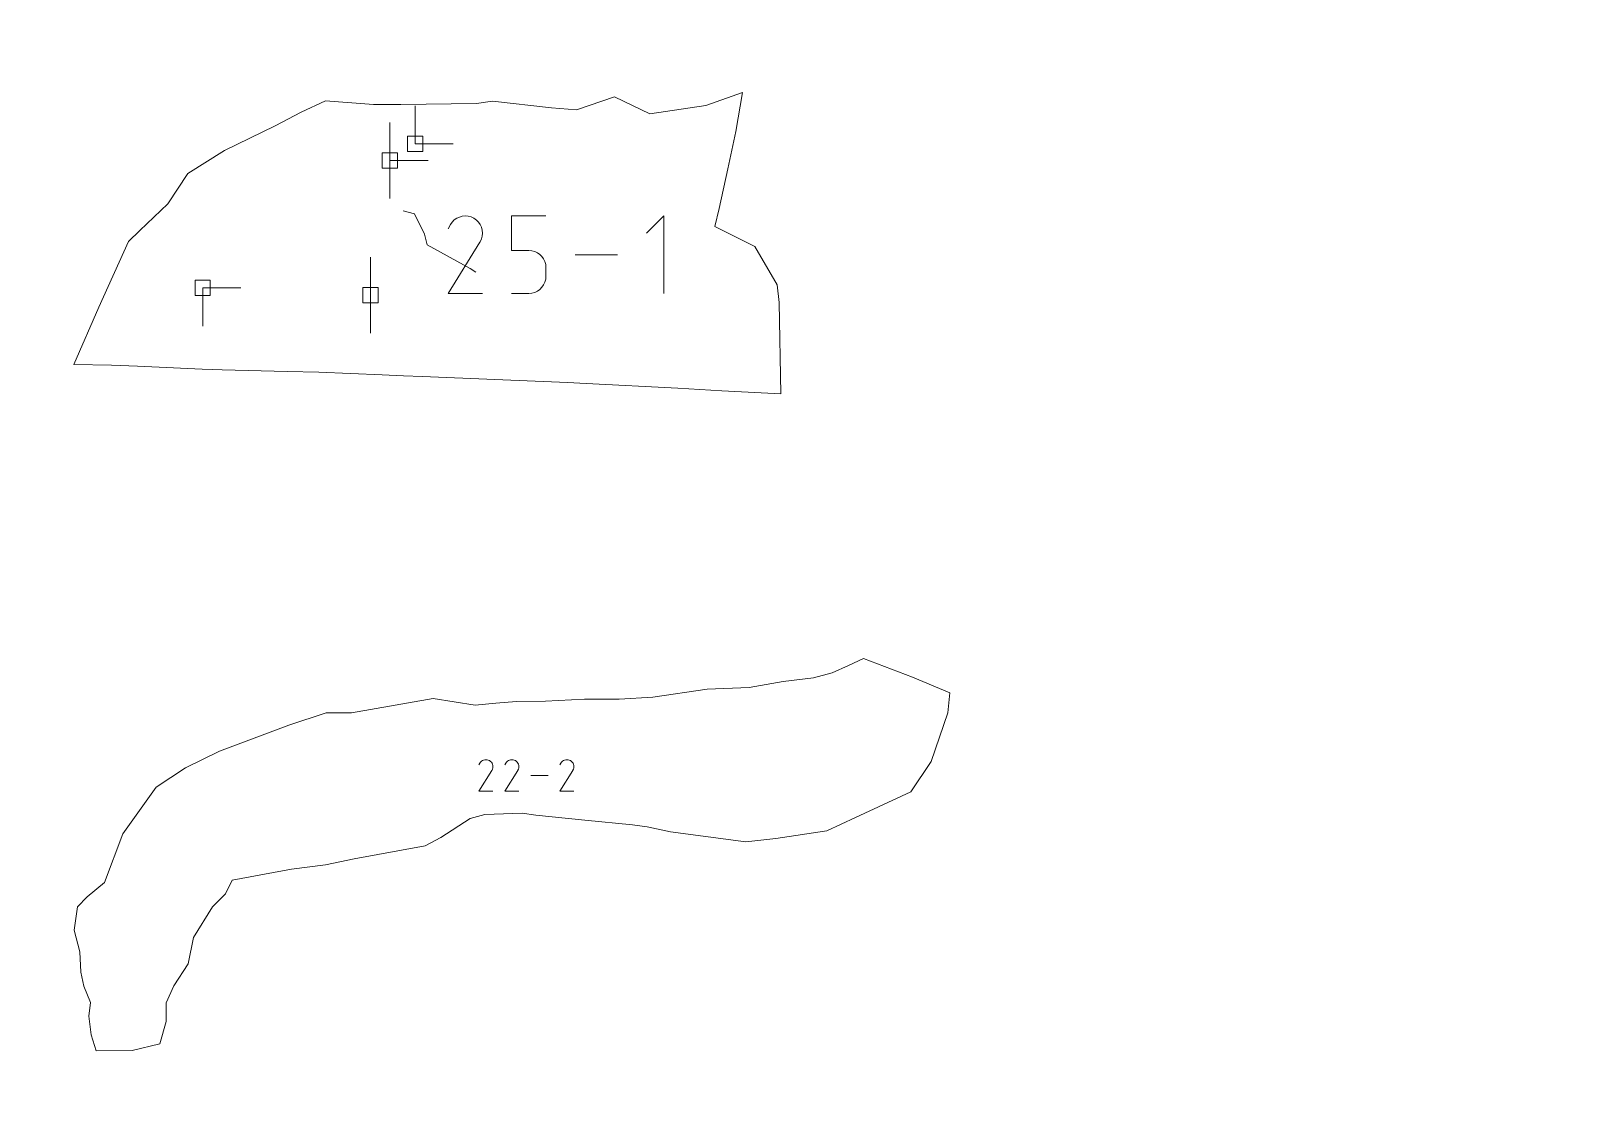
# Model space of a CAD drawing. Header units: millimetres. Extents: x -446 to 392, y -249 to 379.
# Drawn here: x -56.9 to 0.8, y 205.9 to 245.9 of the extents above; entities that cross this region are included whole.
import ezdxf

# ---------------------------------------------------------------- set-up
doc = ezdxf.new("R2010")
doc.units = ezdxf.units.MM
doc.header["$MEASUREMENT"] = 0
doc.layers.add('Layer 1', color=7, linetype='Continuous')

msp = doc.modelspace()

# ---------------------------------------------------------------- linework, layer by layer
at = {"layer": 'Layer 1', "color": 5, "lineweight": 0}
for points, knots in [([(-446.0374, -230.5655), (-446.0374, -230.5655), (392.1616, -230.5655), (392.1616, -230.5655), (392.1616, -230.5655), (392.1616, -230.5655), (392.1616, 379.0343), (392.1616, 379.0343), (392.1616, 379.0343), (392.1616, 379.0343), (-446.0374, 379.0343), (-446.0374, 379.0343), (-446.0374, 379.0343), (-446.0374, 379.0343), (-446.0374, -230.5655), (-446.0374, -230.5655)], [0, 0, 0, 0, 0.2, 0.2, 0.2, 0.2, 0.4, 0.4, 0.4, 0.4, 0.6, 0.6, 0.6, 0.6, 1, 1, 1, 1]), ([(-28.8394, 232.3118), (-28.8394, 232.3118), (-28.8937, 235.7411), (-28.8937, 235.7411), (-28.8937, 235.7411), (-28.8937, 235.7411), (-28.976, 236.4022), (-28.976, 236.4022), (-28.976, 236.4022), (-28.976, 236.4022), (-29.8159, 237.8386), (-29.8159, 237.8386), (-29.8159, 237.8386), (-29.8159, 237.8386), (-31.3094, 238.586), (-31.3094, 238.586), (-31.3094, 238.586), (-31.3094, 238.586), (-31.1426, 239.271), (-31.1426, 239.271), (-31.1426, 239.271), (-31.1426, 239.271), (-30.8221, 240.7492), (-30.8221, 240.7492), (-30.8221, 240.7492), (-30.8221, 240.7492), (-30.5164, 242.1485), (-30.5164, 242.1485), (-30.5164, 242.1485), (-30.5164, 242.1485), (-30.2741, 243.6197), (-30.2741, 243.6197), (-30.2741, 243.6197), (-30.2741, 243.6197), (-31.6414, 243.1318), (-31.6414, 243.1318), (-31.6414, 243.1318), (-31.6414, 243.1318), (-33.7475, 242.8141), (-33.7475, 242.8141), (-33.7475, 242.8141), (-33.7475, 242.8141), (-35.0708, 243.4575), (-35.0708, 243.4575), (-35.0708, 243.4575), (-35.0708, 243.4575), (-36.4878, 242.9667), (-36.4878, 242.9667), (-36.4878, 242.9667), (-36.4878, 242.9667), (-37.4237, 243.0364), (-37.4237, 243.0364), (-37.4237, 243.0364), (-37.4237, 243.0364), (-39.6417, 243.2889), (-39.6417, 243.2889), (-39.6417, 243.2889), (-39.6417, 243.2889), (-40.2382, 243.2026), (-40.2382, 243.2026), (-40.2382, 243.2026), (-40.2382, 243.2026), (-43.0682, 243.1609), (-43.0682, 243.1609), (-43.0682, 243.1609), (-43.0682, 243.1609), (-44.1001, 243.1632), (-44.1001, 243.1632), (-44.1001, 243.1632), (-44.1001, 243.1632), (-45.8965, 243.3032), (-45.8965, 243.3032), (-45.8965, 243.3032), (-45.8965, 243.3032), (-46.8044, 242.8844), (-46.8044, 242.8844), (-46.8044, 242.8844), (-46.8044, 242.8844), (-47.786, 242.3702), (-47.786, 242.3702), (-47.786, 242.3702), (-47.786, 242.3702), (-49.6801, 241.436), (-49.6801, 241.436), (-49.6801, 241.436), (-49.6801, 241.436), (-51.052, 240.5778), (-51.052, 240.5778), (-51.052, 240.5778), (-51.052, 240.5778), (-51.8096, 239.4453), (-51.8096, 239.4453), (-51.8096, 239.4453), (-51.8096, 239.4453), (-52.8569, 238.4374), (-52.8569, 238.4374), (-52.8569, 238.4374), (-52.8569, 238.4374), (-53.2803, 238.0255), (-53.2803, 238.0255), (-53.2803, 238.0255), (-53.2803, 238.0255), (-54.3893, 235.5651), (-54.3893, 235.5651), (-54.3893, 235.5651), (-54.3893, 235.5651), (-55.3321, 233.4231), (-55.3321, 233.4231), (-55.3321, 233.4231), (-55.3321, 233.4231), (-53.9185, 233.3894), (-53.9185, 233.3894), (-53.9185, 233.3894), (-53.9185, 233.3894), (-52.9415, 233.3568), (-52.9415, 233.3568), (-52.9415, 233.3568), (-52.9415, 233.3568), (-50.5137, 233.2471), (-50.5137, 233.2471), (-50.5137, 233.2471), (-50.5137, 233.2471), (-49.7687, 233.2145), (-49.7687, 233.2145), (-49.7687, 233.2145), (-49.7687, 233.2145), (-47.3318, 233.154), (-47.3318, 233.154), (-47.3318, 233.154), (-47.3318, 233.154), (-46.153, 233.1237), (-46.153, 233.1237), (-46.153, 233.1237), (-46.153, 233.1237), (-43.7796, 233.0254), (-43.7796, 233.0254), (-43.7796, 233.0254), (-43.7796, 233.0254), (-42.9757, 232.994), (-42.9757, 232.994), (-42.9757, 232.994), (-42.9757, 232.994), (-42.2603, 232.9648), (-42.2603, 232.9648), (-42.2603, 232.9648), (-42.2603, 232.9648), (-39.5497, 232.8569), (-39.5497, 232.8569), (-39.5497, 232.8569), (-39.5497, 232.8569), (-36.8312, 232.7363), (-36.8312, 232.7363), (-36.8312, 232.7363), (-36.8312, 232.7363), (-36.1289, 232.7037), (-36.1289, 232.7037), (-36.1289, 232.7037), (-36.1289, 232.7037), (-32.6967, 232.5237), (-32.6967, 232.5237), (-32.6967, 232.5237), (-32.6967, 232.5237), (-31.0466, 232.4335), (-31.0466, 232.4335), (-31.0466, 232.4335), (-31.0466, 232.4335), (-28.8394, 232.3118), (-28.8394, 232.3118)], [0, 0, 0, 0, 0.0232558, 0.0232558, 0.0232558, 0.0232558, 0.0465116, 0.0465116, 0.0465116, 0.0465116, 0.0697674, 0.0697674, 0.0697674, 0.0697674, 0.0930233, 0.0930233, 0.0930233, 0.0930233, 0.1162791, 0.1162791, 0.1162791, 0.1162791, 0.1395349, 0.1395349, 0.1395349, 0.1395349, 0.1627907, 0.1627907, 0.1627907, 0.1627907, 0.1860465, 0.1860465, 0.1860465, 0.1860465, 0.2093023, 0.2093023, 0.2093023, 0.2093023, 0.2325581, 0.2325581, 0.2325581, 0.2325581, 0.255814, 0.255814, 0.255814, 0.255814, 0.2790698, 0.2790698, 0.2790698, 0.2790698, 0.3023256, 0.3023256, 0.3023256, 0.3023256, 0.3255814, 0.3255814, 0.3255814, 0.3255814, 0.3488372, 0.3488372, 0.3488372, 0.3488372, 0.372093, 0.372093, 0.372093, 0.372093, 0.3953488, 0.3953488, 0.3953488, 0.3953488, 0.4186047, 0.4186047, 0.4186047, 0.4186047, 0.4418605, 0.4418605, 0.4418605, 0.4418605, 0.4651163, 0.4651163, 0.4651163, 0.4651163, 0.4883721, 0.4883721, 0.4883721, 0.4883721, 0.5116279, 0.5116279, 0.5116279, 0.5116279, 0.5348837, 0.5348837, 0.5348837, 0.5348837, 0.5581395, 0.5581395, 0.5581395, 0.5581395, 0.5813953, 0.5813953, 0.5813953, 0.5813953, 0.6046512, 0.6046512, 0.6046512, 0.6046512, 0.627907, 0.627907, 0.627907, 0.627907, 0.6511628, 0.6511628, 0.6511628, 0.6511628, 0.6744186, 0.6744186, 0.6744186, 0.6744186, 0.6976744, 0.6976744, 0.6976744, 0.6976744, 0.7209302, 0.7209302, 0.7209302, 0.7209302, 0.744186, 0.744186, 0.744186, 0.744186, 0.7674419, 0.7674419, 0.7674419, 0.7674419, 0.7906977, 0.7906977, 0.7906977, 0.7906977, 0.8139535, 0.8139535, 0.8139535, 0.8139535, 0.8372093, 0.8372093, 0.8372093, 0.8372093, 0.8604651, 0.8604651, 0.8604651, 0.8604651, 0.8837209, 0.8837209, 0.8837209, 0.8837209, 0.9069767, 0.9069767, 0.9069767, 0.9069767, 0.9302326, 0.9302326, 0.9302326, 0.9302326, 0.9534884, 0.9534884, 0.9534884, 0.9534884, 1, 1, 1, 1]), ([(-23.9691, 217.3916), (-23.9691, 217.3916), (-23.1977, 218.5343), (-23.1977, 218.5343), (-23.1977, 218.5343), (-23.1977, 218.5343), (-22.5778, 220.353), (-22.5778, 220.353), (-22.5778, 220.353), (-22.5778, 220.353), (-22.4995, 221.1038), (-22.4995, 221.1038), (-22.4995, 221.1038), (-22.4995, 221.1038), (-23.9039, 221.6923), (-23.9039, 221.6923), (-23.9039, 221.6923), (-23.9039, 221.6923), (-25.734, 222.3876), (-25.734, 222.3876), (-25.734, 222.3876), (-25.734, 222.3876), (-26.2951, 222.1362), (-26.2951, 222.1362), (-26.2951, 222.1362), (-26.2951, 222.1362), (-26.9168, 221.8557), (-26.9168, 221.8557), (-26.9168, 221.8557), (-26.9168, 221.8557), (-27.6115, 221.6632), (-27.6115, 221.6632), (-27.6115, 221.6632), (-27.6115, 221.6632), (-28.7446, 221.5289), (-28.7446, 221.5289), (-28.7446, 221.5289), (-28.7446, 221.5289), (-30.0261, 221.3112), (-30.0261, 221.3112), (-30.0261, 221.3112), (-30.0261, 221.3112), (-31.5911, 221.2421), (-31.5911, 221.2421), (-31.5911, 221.2421), (-31.5911, 221.2421), (-33.6281, 220.9398), (-33.6281, 220.9398), (-33.6281, 220.9398), (-33.6281, 220.9398), (-34.8936, 220.8729), (-34.8936, 220.8729), (-34.8936, 220.8729), (-34.8936, 220.8729), (-36.1878, 220.8701), (-36.1878, 220.8701), (-36.1878, 220.8701), (-36.1878, 220.8701), (-37.6585, 220.789), (-37.6585, 220.789), (-37.6585, 220.789), (-37.6585, 220.789), (-38.7458, 220.785), (-38.7458, 220.785), (-38.7458, 220.785), (-38.7458, 220.785), (-39.5114, 220.7153), (-39.5114, 220.7153), (-39.5114, 220.7153), (-39.5114, 220.7153), (-40.2874, 220.6398), (-40.2874, 220.6398), (-40.2874, 220.6398), (-40.2874, 220.6398), (-41.8609, 220.8889), (-41.8609, 220.8889), (-41.8609, 220.8889), (-41.8609, 220.8889), (-44.9286, 220.3536), (-44.9286, 220.3536), (-44.9286, 220.3536), (-44.9286, 220.3536), (-45.8714, 220.3587), (-45.8714, 220.3587), (-45.8714, 220.3587), (-45.8714, 220.3587), (-47.2752, 219.8908), (-47.2752, 219.8908), (-47.2752, 219.8908), (-47.2752, 219.8908), (-49.8669, 218.9166), (-49.8669, 218.9166), (-49.8669, 218.9166), (-49.8669, 218.9166), (-51.1405, 218.2898), (-51.1405, 218.2898), (-51.1405, 218.2898), (-51.1405, 218.2898), (-52.237, 217.5664), (-52.237, 217.5664), (-52.237, 217.5664), (-52.237, 217.5664), (-53.486, 215.8169), (-53.486, 215.8169), (-53.486, 215.8169), (-53.486, 215.8169), (-54.1739, 213.9954), (-54.1739, 213.9954), (-54.1739, 213.9954), (-54.1739, 213.9954), (-54.8247, 213.4589), (-54.8247, 213.4589), (-54.8247, 213.4589), (-54.8247, 213.4589), (-55.1847, 213.0829), (-55.1847, 213.0829), (-55.1847, 213.0829), (-55.1847, 213.0829), (-55.3167, 212.2121), (-55.3167, 212.2121), (-55.3167, 212.2121), (-55.3167, 212.2121), (-55.1024, 211.3916), (-55.1024, 211.3916), (-55.1024, 211.3916), (-55.1024, 211.3916), (-55.0641, 210.6369), (-55.0641, 210.6369), (-55.0641, 210.6369), (-55.0641, 210.6369), (-54.9521, 210.1112), (-54.9521, 210.1112), (-54.9521, 210.1112), (-54.9521, 210.1112), (-54.7047, 209.4936), (-54.7047, 209.4936), (-54.7047, 209.4936), (-54.7047, 209.4936), (-54.7682, 208.9839), (-54.7682, 208.9839), (-54.7682, 208.9839), (-54.7682, 208.9839), (-54.6802, 208.2788), (-54.6802, 208.2788), (-54.6802, 208.2788), (-54.6802, 208.2788), (-54.4945, 207.6886), (-54.4945, 207.6886), (-54.4945, 207.6886), (-54.4945, 207.6886), (-53.1352, 207.6983), (-53.1352, 207.6983), (-53.1352, 207.6983), (-53.1352, 207.6983), (-52.1061, 207.9474), (-52.1061, 207.9474), (-52.1061, 207.9474), (-52.1061, 207.9474), (-51.873, 208.7839), (-51.873, 208.7839), (-51.873, 208.7839), (-51.873, 208.7839), (-51.8673, 209.4838), (-51.8673, 209.4838), (-51.8673, 209.4838), (-51.8673, 209.4838), (-51.5811, 210.1192), (-51.5811, 210.1192), (-51.5811, 210.1192), (-51.5811, 210.1192), (-51.0405, 210.9437), (-51.0405, 210.9437), (-51.0405, 210.9437), (-51.0405, 210.9437), (-50.8463, 211.9299), (-50.8463, 211.9299), (-50.8463, 211.9299), (-50.8463, 211.9299), (-50.1304, 213.0846), (-50.1304, 213.0846), (-50.1304, 213.0846), (-50.1304, 213.0846), (-49.643, 213.5691), (-49.643, 213.5691), (-49.643, 213.5691), (-49.643, 213.5691), (-49.3887, 214.0862), (-49.3887, 214.0862), (-49.3887, 214.0862), (-49.3887, 214.0862), (-47.1712, 214.5005), (-47.1712, 214.5005), (-47.1712, 214.5005), (-47.1712, 214.5005), (-45.8999, 214.6599), (-45.8999, 214.6599), (-45.8999, 214.6599), (-45.8999, 214.6599), (-44.8252, 214.8833), (-44.8252, 214.8833), (-44.8252, 214.8833), (-44.8252, 214.8833), (-42.1575, 215.3701), (-42.1575, 215.3701), (-42.1575, 215.3701), (-42.1575, 215.3701), (-41.5792, 215.6843), (-41.5792, 215.6843), (-41.5792, 215.6843), (-41.5792, 215.6843), (-40.4771, 216.3894), (-40.4771, 216.3894), (-40.4771, 216.3894), (-40.4771, 216.3894), (-39.9268, 216.5465), (-39.9268, 216.5465), (-39.9268, 216.5465), (-39.9268, 216.5465), (-38.5298, 216.5928), (-38.5298, 216.5928), (-38.5298, 216.5928), (-38.5298, 216.5928), (-38.0156, 216.5248), (-38.0156, 216.5248), (-38.0156, 216.5248), (-38.0156, 216.5248), (-36.1849, 216.3374), (-36.1849, 216.3374), (-36.1849, 216.3374), (-36.1849, 216.3374), (-34.3965, 216.1546), (-34.3965, 216.1546), (-34.3965, 216.1546), (-34.3965, 216.1546), (-33.8383, 216.0826), (-33.8383, 216.0826), (-33.8383, 216.0826), (-33.8383, 216.0826), (-32.971, 215.8883), (-32.971, 215.8883), (-32.971, 215.8883), (-32.971, 215.8883), (-30.1478, 215.5175), (-30.1478, 215.5175), (-30.1478, 215.5175), (-30.1478, 215.5175), (-29.028, 215.6426), (-29.028, 215.6426), (-29.028, 215.6426), (-29.028, 215.6426), (-27.111, 215.9312), (-27.111, 215.9312), (-27.111, 215.9312), (-27.111, 215.9312), (-26.0391, 216.4266), (-26.0391, 216.4266), (-26.0391, 216.4266), (-26.0391, 216.4266), (-23.9691, 217.3916), (-23.9691, 217.3916)], [0, 0, 0, 0, 0.0151515, 0.0151515, 0.0151515, 0.0151515, 0.030303, 0.030303, 0.030303, 0.030303, 0.0454545, 0.0454545, 0.0454545, 0.0454545, 0.0606061, 0.0606061, 0.0606061, 0.0606061, 0.0757576, 0.0757576, 0.0757576, 0.0757576, 0.0909091, 0.0909091, 0.0909091, 0.0909091, 0.1060606, 0.1060606, 0.1060606, 0.1060606, 0.1212121, 0.1212121, 0.1212121, 0.1212121, 0.1363636, 0.1363636, 0.1363636, 0.1363636, 0.1515152, 0.1515152, 0.1515152, 0.1515152, 0.1666667, 0.1666667, 0.1666667, 0.1666667, 0.1818182, 0.1818182, 0.1818182, 0.1818182, 0.1969697, 0.1969697, 0.1969697, 0.1969697, 0.2121212, 0.2121212, 0.2121212, 0.2121212, 0.2272727, 0.2272727, 0.2272727, 0.2272727, 0.2424242, 0.2424242, 0.2424242, 0.2424242, 0.2575758, 0.2575758, 0.2575758, 0.2575758, 0.2727273, 0.2727273, 0.2727273, 0.2727273, 0.2878788, 0.2878788, 0.2878788, 0.2878788, 0.3030303, 0.3030303, 0.3030303, 0.3030303, 0.3181818, 0.3181818, 0.3181818, 0.3181818, 0.3333333, 0.3333333, 0.3333333, 0.3333333, 0.3484848, 0.3484848, 0.3484848, 0.3484848, 0.3636364, 0.3636364, 0.3636364, 0.3636364, 0.3787879, 0.3787879, 0.3787879, 0.3787879, 0.3939394, 0.3939394, 0.3939394, 0.3939394, 0.4090909, 0.4090909, 0.4090909, 0.4090909, 0.4242424, 0.4242424, 0.4242424, 0.4242424, 0.4393939, 0.4393939, 0.4393939, 0.4393939, 0.4545455, 0.4545455, 0.4545455, 0.4545455, 0.469697, 0.469697, 0.469697, 0.469697, 0.4848485, 0.4848485, 0.4848485, 0.4848485, 0.5, 0.5, 0.5, 0.5, 0.5151515, 0.5151515, 0.5151515, 0.5151515, 0.530303, 0.530303, 0.530303, 0.530303, 0.5454545, 0.5454545, 0.5454545, 0.5454545, 0.5606061, 0.5606061, 0.5606061, 0.5606061, 0.5757576, 0.5757576, 0.5757576, 0.5757576, 0.5909091, 0.5909091, 0.5909091, 0.5909091, 0.6060606, 0.6060606, 0.6060606, 0.6060606, 0.6212121, 0.6212121, 0.6212121, 0.6212121, 0.6363636, 0.6363636, 0.6363636, 0.6363636, 0.6515152, 0.6515152, 0.6515152, 0.6515152, 0.6666667, 0.6666667, 0.6666667, 0.6666667, 0.6818182, 0.6818182, 0.6818182, 0.6818182, 0.6969697, 0.6969697, 0.6969697, 0.6969697, 0.7121212, 0.7121212, 0.7121212, 0.7121212, 0.7272727, 0.7272727, 0.7272727, 0.7272727, 0.7424242, 0.7424242, 0.7424242, 0.7424242, 0.7575758, 0.7575758, 0.7575758, 0.7575758, 0.7727273, 0.7727273, 0.7727273, 0.7727273, 0.7878788, 0.7878788, 0.7878788, 0.7878788, 0.8030303, 0.8030303, 0.8030303, 0.8030303, 0.8181818, 0.8181818, 0.8181818, 0.8181818, 0.8333333, 0.8333333, 0.8333333, 0.8333333, 0.8484848, 0.8484848, 0.8484848, 0.8484848, 0.8636364, 0.8636364, 0.8636364, 0.8636364, 0.8787879, 0.8787879, 0.8787879, 0.8787879, 0.8939394, 0.8939394, 0.8939394, 0.8939394, 0.9090909, 0.9090909, 0.9090909, 0.9090909, 0.9242424, 0.9242424, 0.9242424, 0.9242424, 0.9393939, 0.9393939, 0.9393939, 0.9393939, 0.9545455, 0.9545455, 0.9545455, 0.9545455, 0.969697, 0.969697, 0.969697, 0.969697, 1, 1, 1, 1])]:
    msp.add_open_spline(points, degree=3, knots=knots, dxfattribs=at)
at = {"layer": 'Layer 1', "color": 190, "lineweight": 0}
for points in [[(-42.5408, 241.6868), (-42.5408, 241.6868), (-42.5408, 243.1158), (-42.5408, 243.1158)], [(-43.4853, 241.0646), (-43.4853, 241.0646), (-43.4853, 242.4936), (-43.4853, 242.4936)], [(-44.2075, 236.0142), (-44.2075, 236.0142), (-44.2075, 237.4432), (-44.2075, 237.4432)], [(-50.4995, 236.2874), (-50.4995, 236.2874), (-49.071, 236.2874), (-49.071, 236.2874)]]:
    msp.add_open_spline(points, degree=3, dxfattribs=at)
for points, knots in [([(-42.5408, 241.6868), (-42.5408, 241.6868), (-42.5408, 243.1158), (-42.5408, 243.1158), (-42.5408, 243.1158), (-42.5408, 243.1158), (-42.5408, 241.6868), (-42.5408, 241.6868), (-42.5408, 241.6868), (-42.5408, 241.6868), (-41.1119, 241.6868), (-41.1119, 241.6868)], [0, 0, 0, 0, 0.25, 0.25, 0.25, 0.25, 0.5, 0.5, 0.5, 0.5, 1, 1, 1, 1]), ([(-43.4853, 241.0646), (-43.4853, 241.0646), (-43.4853, 242.4936), (-43.4853, 242.4936), (-43.4853, 242.4936), (-43.4853, 242.4936), (-43.4853, 241.0646), (-43.4853, 241.0646), (-43.4853, 241.0646), (-43.4853, 241.0646), (-42.0563, 241.0646), (-42.0563, 241.0646)], [0, 0, 0, 0, 0.25, 0.25, 0.25, 0.25, 0.5, 0.5, 0.5, 0.5, 1, 1, 1, 1]), ([(-43.4853, 241.0646), (-43.4853, 241.0646), (-43.4853, 242.4936), (-43.4853, 242.4936), (-43.4853, 242.4936), (-43.4853, 242.4936), (-43.4853, 241.0646), (-43.4853, 241.0646), (-43.4853, 241.0646), (-43.4853, 241.0646), (-42.0563, 241.0646), (-42.0563, 241.0646), (-42.0563, 241.0646), (-42.0563, 241.0646), (-43.4853, 241.0646), (-43.4853, 241.0646), (-43.4853, 241.0646), (-43.4853, 241.0646), (-43.4853, 239.6362), (-43.4853, 239.6362)], [0, 0, 0, 0, 0.1666667, 0.1666667, 0.1666667, 0.1666667, 0.3333333, 0.3333333, 0.3333333, 0.3333333, 0.5, 0.5, 0.5, 0.5, 0.6666667, 0.6666667, 0.6666667, 0.6666667, 1, 1, 1, 1]), ([(-44.2075, 236.0142), (-44.2075, 236.0142), (-44.2075, 237.4432), (-44.2075, 237.4432), (-44.2075, 237.4432), (-44.2075, 237.4432), (-44.2075, 234.5858), (-44.2075, 234.5858)], [0, 0, 0, 0, 0.3333333, 0.3333333, 0.3333333, 0.3333333, 1, 1, 1, 1]), ([(-50.4995, 236.2874), (-50.4995, 236.2874), (-49.071, 236.2874), (-49.071, 236.2874), (-49.071, 236.2874), (-49.071, 236.2874), (-50.4995, 236.2874), (-50.4995, 236.2874), (-50.4995, 236.2874), (-50.4995, 236.2874), (-50.4995, 234.8584), (-50.4995, 234.8584)], [0, 0, 0, 0, 0.25, 0.25, 0.25, 0.25, 0.5, 0.5, 0.5, 0.5, 1, 1, 1, 1])]:
    msp.add_open_spline(points, degree=3, knots=knots, dxfattribs=at)
at = {"layer": 'Layer 1', "color": 3, "lineweight": 0}
for points in [[(-42.8265, 241.4011), (-42.8265, 241.4011), (-42.2552, 241.4011), (-42.2552, 241.4011), (-42.2552, 241.4011), (-42.2552, 241.4011), (-42.2552, 241.9725), (-42.2552, 241.9725), (-42.2552, 241.9725), (-42.2552, 241.9725), (-42.8265, 241.9725), (-42.8265, 241.9725), (-42.8265, 241.9725), (-42.8265, 241.9725), (-42.8265, 241.4011), (-42.8265, 241.4011)], [(-43.771, 240.7789), (-43.771, 240.7789), (-43.1996, 240.7789), (-43.1996, 240.7789), (-43.1996, 240.7789), (-43.1996, 240.7789), (-43.1996, 241.3508), (-43.1996, 241.3508), (-43.1996, 241.3508), (-43.1996, 241.3508), (-43.771, 241.3508), (-43.771, 241.3508), (-43.771, 241.3508), (-43.771, 241.3508), (-43.771, 240.7789), (-43.771, 240.7789)], [(-50.7851, 236.0017), (-50.7851, 236.0017), (-50.2138, 236.0017), (-50.2138, 236.0017), (-50.2138, 236.0017), (-50.2138, 236.0017), (-50.2138, 236.573), (-50.2138, 236.573), (-50.2138, 236.573), (-50.2138, 236.573), (-50.7851, 236.573), (-50.7851, 236.573), (-50.7851, 236.573), (-50.7851, 236.573), (-50.7851, 236.0017), (-50.7851, 236.0017)], [(-44.4932, 235.7286), (-44.4932, 235.7286), (-43.9218, 235.7286), (-43.9218, 235.7286), (-43.9218, 235.7286), (-43.9218, 235.7286), (-43.9218, 236.3005), (-43.9218, 236.3005), (-43.9218, 236.3005), (-43.9218, 236.3005), (-44.4932, 236.3005), (-44.4932, 236.3005), (-44.4932, 236.3005), (-44.4932, 236.3005), (-44.4932, 235.7286), (-44.4932, 235.7286)]]:
    msp.add_open_spline(points, degree=3, knots=[0, 0, 0, 0, 0.2, 0.2, 0.2, 0.2, 0.4, 0.4, 0.4, 0.4, 0.6, 0.6, 0.6, 0.6, 1, 1, 1, 1], dxfattribs=at)
at = {"layer": 'Layer 1', "color": 2, "lineweight": 0}
msp.add_open_spline([(-40.2657, 236.8764), (-40.2657, 236.8764), (-40.4816, 237.0198), (-40.4816, 237.0198), (-40.4816, 237.0198), (-40.4816, 237.0198), (-42.0855, 237.9055), (-42.0855, 237.9055), (-42.0855, 237.9055), (-42.0855, 237.9055), (-42.1832, 238.3071), (-42.1832, 238.3071), (-42.1832, 238.3071), (-42.1832, 238.3071), (-42.5591, 239.0688), (-42.5591, 239.0688), (-42.5591, 239.0688), (-42.5591, 239.0688), (-42.9842, 239.1728), (-42.9842, 239.1728)], degree=3, knots=[0, 0, 0, 0, 0.1666667, 0.1666667, 0.1666667, 0.1666667, 0.3333333, 0.3333333, 0.3333333, 0.3333333, 0.5, 0.5, 0.5, 0.5, 0.6666667, 0.6666667, 0.6666667, 0.6666667, 1, 1, 1, 1], dxfattribs=at)
at = {"layer": 'Layer 1', "color": 1, "lineweight": 0}
for points, knots in [([(-40.0154, 236.0817), (-40.0154, 236.0817), (-41.3055, 236.0817), (-41.3055, 236.0817), (-41.3055, 236.0817), (-41.3055, 236.0817), (-40.1131, 238.0003), (-40.1131, 238.0003), (-40.1131, 238.0003), (-40.1131, 238.0003), (-40.1131, 238.0003), (-40.1131, 238.0003), (-40.1131, 238.0003), (-40.1131, 238.0003), (-40.112, 238.002), (-40.112, 238.002), (-40.112, 238.002), (-40.112, 238.002), (-40.1108, 238.0037), (-40.1108, 238.0037), (-40.1108, 238.0037), (-40.1108, 238.0037), (-40.1091, 238.0055), (-40.1091, 238.0055), (-40.1091, 238.0055), (-40.1091, 238.0055), (-40.108, 238.0077), (-40.108, 238.0077), (-40.108, 238.0077), (-40.108, 238.0077), (-40.1068, 238.0095), (-40.1068, 238.0095), (-40.1068, 238.0095), (-40.1068, 238.0095), (-40.1057, 238.0117), (-40.1057, 238.0117), (-40.1057, 238.0117), (-40.1057, 238.0117), (-40.1045, 238.0135), (-40.1045, 238.0135), (-40.1045, 238.0135), (-40.1045, 238.0135), (-40.1028, 238.0157), (-40.1028, 238.0157), (-40.1028, 238.0157), (-40.1028, 238.0157), (-40.1017, 238.018), (-40.1017, 238.018), (-40.1017, 238.018), (-40.1017, 238.018), (-40.1017, 238.018), (-40.1017, 238.018), (-40.1017, 238.018), (-40.1017, 238.018), (-40.0525, 238.1237), (-40.0525, 238.1237), (-40.0525, 238.1237), (-40.0525, 238.1237), (-40.024, 238.2334), (-40.024, 238.2334), (-40.024, 238.2334), (-40.024, 238.2334), (-40.0148, 238.3443), (-40.0148, 238.3443), (-40.0148, 238.3443), (-40.0148, 238.3443), (-40.0251, 238.454), (-40.0251, 238.454), (-40.0251, 238.454), (-40.0251, 238.454), (-40.0537, 238.5603), (-40.0537, 238.5603), (-40.0537, 238.5603), (-40.0537, 238.5603), (-40.0994, 238.6603), (-40.0994, 238.6603), (-40.0994, 238.6603), (-40.0994, 238.6603), (-40.1622, 238.7522), (-40.1622, 238.7522), (-40.1622, 238.7522), (-40.1622, 238.7522), (-40.2417, 238.8328), (-40.2417, 238.8328), (-40.2417, 238.8328), (-40.2417, 238.8328), (-40.3365, 238.9002), (-40.3365, 238.9002), (-40.3365, 238.9002), (-40.3365, 238.9002), (-40.3365, 238.9002), (-40.3365, 238.9002), (-40.3365, 238.9002), (-40.3365, 238.9002), (-40.4428, 238.9488), (-40.4428, 238.9488), (-40.4428, 238.9488), (-40.4428, 238.9488), (-40.5519, 238.9774), (-40.5519, 238.9774), (-40.5519, 238.9774), (-40.5519, 238.9774), (-40.6633, 238.9859), (-40.6633, 238.9859), (-40.6633, 238.9859), (-40.6633, 238.9859), (-40.773, 238.9756), (-40.773, 238.9756), (-40.773, 238.9756), (-40.773, 238.9756), (-40.8793, 238.9471), (-40.8793, 238.9471), (-40.8793, 238.9471), (-40.8793, 238.9471), (-40.9793, 238.9014), (-40.9793, 238.9014), (-40.9793, 238.9014), (-40.9793, 238.9014), (-41.0713, 238.8379), (-41.0713, 238.8379), (-41.0713, 238.8379), (-41.0713, 238.8379), (-41.1519, 238.7585), (-41.1519, 238.7585), (-41.1519, 238.7585), (-41.1519, 238.7585), (-41.2187, 238.6631), (-41.2187, 238.6631), (-41.2187, 238.6631), (-41.2187, 238.6631), (-41.3038, 238.5003), (-41.3038, 238.5003)], [0, 0, 0, 0, 0.0294118, 0.0294118, 0.0294118, 0.0294118, 0.0588235, 0.0588235, 0.0588235, 0.0588235, 0.0882353, 0.0882353, 0.0882353, 0.0882353, 0.1176471, 0.1176471, 0.1176471, 0.1176471, 0.1470588, 0.1470588, 0.1470588, 0.1470588, 0.1764706, 0.1764706, 0.1764706, 0.1764706, 0.2058824, 0.2058824, 0.2058824, 0.2058824, 0.2352941, 0.2352941, 0.2352941, 0.2352941, 0.2647059, 0.2647059, 0.2647059, 0.2647059, 0.2941176, 0.2941176, 0.2941176, 0.2941176, 0.3235294, 0.3235294, 0.3235294, 0.3235294, 0.3529412, 0.3529412, 0.3529412, 0.3529412, 0.3823529, 0.3823529, 0.3823529, 0.3823529, 0.4117647, 0.4117647, 0.4117647, 0.4117647, 0.4411765, 0.4411765, 0.4411765, 0.4411765, 0.4705882, 0.4705882, 0.4705882, 0.4705882, 0.5, 0.5, 0.5, 0.5, 0.5294118, 0.5294118, 0.5294118, 0.5294118, 0.5588235, 0.5588235, 0.5588235, 0.5588235, 0.5882353, 0.5882353, 0.5882353, 0.5882353, 0.6176471, 0.6176471, 0.6176471, 0.6176471, 0.6470588, 0.6470588, 0.6470588, 0.6470588, 0.6764706, 0.6764706, 0.6764706, 0.6764706, 0.7058824, 0.7058824, 0.7058824, 0.7058824, 0.7352941, 0.7352941, 0.7352941, 0.7352941, 0.7647059, 0.7647059, 0.7647059, 0.7647059, 0.7941176, 0.7941176, 0.7941176, 0.7941176, 0.8235294, 0.8235294, 0.8235294, 0.8235294, 0.8529412, 0.8529412, 0.8529412, 0.8529412, 0.8823529, 0.8823529, 0.8823529, 0.8823529, 0.9117647, 0.9117647, 0.9117647, 0.9117647, 0.9411765, 0.9411765, 0.9411765, 0.9411765, 1, 1, 1, 1]), ([(-38.9258, 236.0817), (-38.9258, 236.0817), (-38.2807, 236.0817), (-38.2807, 236.0817), (-38.2807, 236.0817), (-38.2807, 236.0817), (-38.2807, 236.0817), (-38.2807, 236.0817), (-38.2807, 236.0817), (-38.2807, 236.0817), (-38.1653, 236.0919), (-38.1653, 236.0919), (-38.1653, 236.0919), (-38.1653, 236.0919), (-38.0562, 236.1222), (-38.0562, 236.1222), (-38.0562, 236.1222), (-38.0562, 236.1222), (-37.9556, 236.1697), (-37.9556, 236.1697), (-37.9556, 236.1697), (-37.9556, 236.1697), (-37.8659, 236.2336), (-37.8659, 236.2336), (-37.8659, 236.2336), (-37.8659, 236.2336), (-37.7876, 236.3114), (-37.7876, 236.3114), (-37.7876, 236.3114), (-37.7876, 236.3114), (-37.7242, 236.4016), (-37.7242, 236.4016), (-37.7242, 236.4016), (-37.7242, 236.4016), (-37.6768, 236.5022), (-37.6768, 236.5022), (-37.6768, 236.5022), (-37.6768, 236.5022), (-37.6465, 236.6113), (-37.6465, 236.6113), (-37.6465, 236.6113), (-37.6465, 236.6113), (-37.6362, 236.7273), (-37.6362, 236.7273), (-37.6362, 236.7273), (-37.6362, 236.7273), (-37.6362, 237.0484), (-37.6362, 237.0484), (-37.6362, 237.0484), (-37.6362, 237.0484), (-37.6465, 237.1644), (-37.6465, 237.1644), (-37.6465, 237.1644), (-37.6465, 237.1644), (-37.6768, 237.2735), (-37.6768, 237.2735), (-37.6768, 237.2735), (-37.6768, 237.2735), (-37.7242, 237.3741), (-37.7242, 237.3741), (-37.7242, 237.3741), (-37.7242, 237.3741), (-37.7876, 237.4638), (-37.7876, 237.4638), (-37.7876, 237.4638), (-37.7876, 237.4638), (-37.8653, 237.5415), (-37.8653, 237.5415), (-37.8653, 237.5415), (-37.8653, 237.5415), (-37.9556, 237.6049), (-37.9556, 237.6049), (-37.9556, 237.6049), (-37.9556, 237.6049), (-38.0562, 237.6524), (-38.0562, 237.6524), (-38.0562, 237.6524), (-38.0562, 237.6524), (-38.1653, 237.6821), (-38.1653, 237.6821), (-38.1653, 237.6821), (-38.1653, 237.6821), (-38.2807, 237.6924), (-38.2807, 237.6924), (-38.2807, 237.6924), (-38.2807, 237.6924), (-38.9258, 237.6924), (-38.9258, 237.6924), (-38.9258, 237.6924), (-38.9258, 237.6924), (-38.9258, 238.9859), (-38.9258, 238.9859), (-38.9258, 238.9859), (-38.9258, 238.9859), (-37.6362, 238.9859), (-37.6362, 238.9859)], [0, 0, 0, 0, 0.04, 0.04, 0.04, 0.04, 0.08, 0.08, 0.08, 0.08, 0.12, 0.12, 0.12, 0.12, 0.16, 0.16, 0.16, 0.16, 0.2, 0.2, 0.2, 0.2, 0.24, 0.24, 0.24, 0.24, 0.28, 0.28, 0.28, 0.28, 0.32, 0.32, 0.32, 0.32, 0.36, 0.36, 0.36, 0.36, 0.4, 0.4, 0.4, 0.4, 0.44, 0.44, 0.44, 0.44, 0.48, 0.48, 0.48, 0.48, 0.52, 0.52, 0.52, 0.52, 0.56, 0.56, 0.56, 0.56, 0.6, 0.6, 0.6, 0.6, 0.64, 0.64, 0.64, 0.64, 0.68, 0.68, 0.68, 0.68, 0.72, 0.72, 0.72, 0.72, 0.76, 0.76, 0.76, 0.76, 0.8, 0.8, 0.8, 0.8, 0.84, 0.84, 0.84, 0.84, 0.88, 0.88, 0.88, 0.88, 0.92, 0.92, 0.92, 0.92, 1, 1, 1, 1]), ([(-33.2241, 236.0817), (-33.2241, 236.0817), (-33.2241, 238.9859), (-33.2241, 238.9859), (-33.2241, 238.9859), (-33.2241, 238.9859), (-33.8697, 238.3403), (-33.8697, 238.3403)], [0, 0, 0, 0, 0.3333333, 0.3333333, 0.3333333, 0.3333333, 1, 1, 1, 1]), ([(-39.6217, 217.4144), (-39.6217, 217.4144), (-40.148, 217.4144), (-40.148, 217.4144), (-40.148, 217.4144), (-40.148, 217.4144), (-39.6617, 218.1972), (-39.6617, 218.1972), (-39.6617, 218.1972), (-39.6617, 218.1972), (-39.6617, 218.1972), (-39.6617, 218.1972), (-39.6617, 218.1972), (-39.6617, 218.1972), (-39.6611, 218.1978), (-39.6611, 218.1978), (-39.6611, 218.1978), (-39.6611, 218.1978), (-39.6606, 218.1989), (-39.6606, 218.1989), (-39.6606, 218.1989), (-39.6606, 218.1989), (-39.66, 218.1995), (-39.66, 218.1995), (-39.66, 218.1995), (-39.66, 218.1995), (-39.6594, 218.2001), (-39.6594, 218.2001), (-39.6594, 218.2001), (-39.6594, 218.2001), (-39.6589, 218.2012), (-39.6589, 218.2012), (-39.6589, 218.2012), (-39.6589, 218.2012), (-39.6583, 218.2018), (-39.6583, 218.2018), (-39.6583, 218.2018), (-39.6583, 218.2018), (-39.6577, 218.2024), (-39.6577, 218.2024), (-39.6577, 218.2024), (-39.6577, 218.2024), (-39.6571, 218.2035), (-39.6571, 218.2035), (-39.6571, 218.2035), (-39.6571, 218.2035), (-39.6571, 218.2047), (-39.6571, 218.2047), (-39.6571, 218.2047), (-39.6571, 218.2047), (-39.6571, 218.2047), (-39.6571, 218.2047), (-39.6571, 218.2047), (-39.6571, 218.2047), (-39.6366, 218.2475), (-39.6366, 218.2475), (-39.6366, 218.2475), (-39.6366, 218.2475), (-39.6252, 218.2921), (-39.6252, 218.2921), (-39.6252, 218.2921), (-39.6252, 218.2921), (-39.6212, 218.3372), (-39.6212, 218.3372), (-39.6212, 218.3372), (-39.6212, 218.3372), (-39.6257, 218.3823), (-39.6257, 218.3823), (-39.6257, 218.3823), (-39.6257, 218.3823), (-39.6372, 218.4258), (-39.6372, 218.4258), (-39.6372, 218.4258), (-39.6372, 218.4258), (-39.656, 218.4663), (-39.656, 218.4663), (-39.656, 218.4663), (-39.656, 218.4663), (-39.6817, 218.5041), (-39.6817, 218.5041), (-39.6817, 218.5041), (-39.6817, 218.5041), (-39.7143, 218.5372), (-39.7143, 218.5372), (-39.7143, 218.5372), (-39.7143, 218.5372), (-39.7526, 218.5646), (-39.7526, 218.5646), (-39.7526, 218.5646), (-39.7526, 218.5646), (-39.7526, 218.5646), (-39.7526, 218.5646), (-39.7526, 218.5646), (-39.7526, 218.5646), (-39.796, 218.584), (-39.796, 218.584), (-39.796, 218.584), (-39.796, 218.584), (-39.8406, 218.5955), (-39.8406, 218.5955), (-39.8406, 218.5955), (-39.8406, 218.5955), (-39.8857, 218.5995), (-39.8857, 218.5995), (-39.8857, 218.5995), (-39.8857, 218.5995), (-39.9303, 218.5949), (-39.9303, 218.5949), (-39.9303, 218.5949), (-39.9303, 218.5949), (-39.9737, 218.5835), (-39.9737, 218.5835), (-39.9737, 218.5835), (-39.9737, 218.5835), (-40.0148, 218.5646), (-40.0148, 218.5646), (-40.0148, 218.5646), (-40.0148, 218.5646), (-40.052, 218.5389), (-40.052, 218.5389), (-40.052, 218.5389), (-40.052, 218.5389), (-40.0851, 218.5063), (-40.0851, 218.5063), (-40.0851, 218.5063), (-40.0851, 218.5063), (-40.1125, 218.4675), (-40.1125, 218.4675), (-40.1125, 218.4675), (-40.1125, 218.4675), (-40.1468, 218.4012), (-40.1468, 218.4012)], [0, 0, 0, 0, 0.0294118, 0.0294118, 0.0294118, 0.0294118, 0.0588235, 0.0588235, 0.0588235, 0.0588235, 0.0882353, 0.0882353, 0.0882353, 0.0882353, 0.1176471, 0.1176471, 0.1176471, 0.1176471, 0.1470588, 0.1470588, 0.1470588, 0.1470588, 0.1764706, 0.1764706, 0.1764706, 0.1764706, 0.2058824, 0.2058824, 0.2058824, 0.2058824, 0.2352941, 0.2352941, 0.2352941, 0.2352941, 0.2647059, 0.2647059, 0.2647059, 0.2647059, 0.2941176, 0.2941176, 0.2941176, 0.2941176, 0.3235294, 0.3235294, 0.3235294, 0.3235294, 0.3529412, 0.3529412, 0.3529412, 0.3529412, 0.3823529, 0.3823529, 0.3823529, 0.3823529, 0.4117647, 0.4117647, 0.4117647, 0.4117647, 0.4411765, 0.4411765, 0.4411765, 0.4411765, 0.4705882, 0.4705882, 0.4705882, 0.4705882, 0.5, 0.5, 0.5, 0.5, 0.5294118, 0.5294118, 0.5294118, 0.5294118, 0.5588235, 0.5588235, 0.5588235, 0.5588235, 0.5882353, 0.5882353, 0.5882353, 0.5882353, 0.6176471, 0.6176471, 0.6176471, 0.6176471, 0.6470588, 0.6470588, 0.6470588, 0.6470588, 0.6764706, 0.6764706, 0.6764706, 0.6764706, 0.7058824, 0.7058824, 0.7058824, 0.7058824, 0.7352941, 0.7352941, 0.7352941, 0.7352941, 0.7647059, 0.7647059, 0.7647059, 0.7647059, 0.7941176, 0.7941176, 0.7941176, 0.7941176, 0.8235294, 0.8235294, 0.8235294, 0.8235294, 0.8529412, 0.8529412, 0.8529412, 0.8529412, 0.8823529, 0.8823529, 0.8823529, 0.8823529, 0.9117647, 0.9117647, 0.9117647, 0.9117647, 0.9411765, 0.9411765, 0.9411765, 0.9411765, 1, 1, 1, 1]), ([(-38.651, 217.4144), (-38.651, 217.4144), (-39.1772, 217.4144), (-39.1772, 217.4144), (-39.1772, 217.4144), (-39.1772, 217.4144), (-38.691, 218.1972), (-38.691, 218.1972), (-38.691, 218.1972), (-38.691, 218.1972), (-38.691, 218.1972), (-38.691, 218.1972), (-38.691, 218.1972), (-38.691, 218.1972), (-38.6904, 218.1978), (-38.6904, 218.1978), (-38.6904, 218.1978), (-38.6904, 218.1978), (-38.6898, 218.1989), (-38.6898, 218.1989), (-38.6898, 218.1989), (-38.6898, 218.1989), (-38.6892, 218.1995), (-38.6892, 218.1995), (-38.6892, 218.1995), (-38.6892, 218.1995), (-38.6887, 218.2001), (-38.6887, 218.2001), (-38.6887, 218.2001), (-38.6887, 218.2001), (-38.6887, 218.2012), (-38.6887, 218.2012), (-38.6887, 218.2012), (-38.6887, 218.2012), (-38.6881, 218.2018), (-38.6881, 218.2018), (-38.6881, 218.2018), (-38.6881, 218.2018), (-38.6875, 218.2024), (-38.6875, 218.2024), (-38.6875, 218.2024), (-38.6875, 218.2024), (-38.687, 218.2035), (-38.687, 218.2035), (-38.687, 218.2035), (-38.687, 218.2035), (-38.6864, 218.2047), (-38.6864, 218.2047), (-38.6864, 218.2047), (-38.6864, 218.2047), (-38.6864, 218.2047), (-38.6864, 218.2047), (-38.6864, 218.2047), (-38.6864, 218.2047), (-38.6664, 218.2475), (-38.6664, 218.2475), (-38.6664, 218.2475), (-38.6664, 218.2475), (-38.655, 218.2921), (-38.655, 218.2921), (-38.655, 218.2921), (-38.655, 218.2921), (-38.651, 218.3372), (-38.651, 218.3372), (-38.651, 218.3372), (-38.651, 218.3372), (-38.655, 218.3823), (-38.655, 218.3823), (-38.655, 218.3823), (-38.655, 218.3823), (-38.6664, 218.4258), (-38.6664, 218.4258), (-38.6664, 218.4258), (-38.6664, 218.4258), (-38.6858, 218.4663), (-38.6858, 218.4663), (-38.6858, 218.4663), (-38.6858, 218.4663), (-38.711, 218.5041), (-38.711, 218.5041), (-38.711, 218.5041), (-38.711, 218.5041), (-38.7435, 218.5372), (-38.7435, 218.5372), (-38.7435, 218.5372), (-38.7435, 218.5372), (-38.7824, 218.5646), (-38.7824, 218.5646), (-38.7824, 218.5646), (-38.7824, 218.5646), (-38.7824, 218.5646), (-38.7824, 218.5646), (-38.7824, 218.5646), (-38.7824, 218.5646), (-38.8252, 218.584), (-38.8252, 218.584), (-38.8252, 218.584), (-38.8252, 218.584), (-38.8704, 218.5955), (-38.8704, 218.5955), (-38.8704, 218.5955), (-38.8704, 218.5955), (-38.9155, 218.5995), (-38.9155, 218.5995), (-38.9155, 218.5995), (-38.9155, 218.5995), (-38.9601, 218.5949), (-38.9601, 218.5949), (-38.9601, 218.5949), (-38.9601, 218.5949), (-39.0035, 218.5835), (-39.0035, 218.5835), (-39.0035, 218.5835), (-39.0035, 218.5835), (-39.0441, 218.5646), (-39.0441, 218.5646), (-39.0441, 218.5646), (-39.0441, 218.5646), (-39.0818, 218.5389), (-39.0818, 218.5389), (-39.0818, 218.5389), (-39.0818, 218.5389), (-39.1143, 218.5063), (-39.1143, 218.5063), (-39.1143, 218.5063), (-39.1143, 218.5063), (-39.1418, 218.4675), (-39.1418, 218.4675), (-39.1418, 218.4675), (-39.1418, 218.4675), (-39.1766, 218.4012), (-39.1766, 218.4012)], [0, 0, 0, 0, 0.0294118, 0.0294118, 0.0294118, 0.0294118, 0.0588235, 0.0588235, 0.0588235, 0.0588235, 0.0882353, 0.0882353, 0.0882353, 0.0882353, 0.1176471, 0.1176471, 0.1176471, 0.1176471, 0.1470588, 0.1470588, 0.1470588, 0.1470588, 0.1764706, 0.1764706, 0.1764706, 0.1764706, 0.2058824, 0.2058824, 0.2058824, 0.2058824, 0.2352941, 0.2352941, 0.2352941, 0.2352941, 0.2647059, 0.2647059, 0.2647059, 0.2647059, 0.2941176, 0.2941176, 0.2941176, 0.2941176, 0.3235294, 0.3235294, 0.3235294, 0.3235294, 0.3529412, 0.3529412, 0.3529412, 0.3529412, 0.3823529, 0.3823529, 0.3823529, 0.3823529, 0.4117647, 0.4117647, 0.4117647, 0.4117647, 0.4411765, 0.4411765, 0.4411765, 0.4411765, 0.4705882, 0.4705882, 0.4705882, 0.4705882, 0.5, 0.5, 0.5, 0.5, 0.5294118, 0.5294118, 0.5294118, 0.5294118, 0.5588235, 0.5588235, 0.5588235, 0.5588235, 0.5882353, 0.5882353, 0.5882353, 0.5882353, 0.6176471, 0.6176471, 0.6176471, 0.6176471, 0.6470588, 0.6470588, 0.6470588, 0.6470588, 0.6764706, 0.6764706, 0.6764706, 0.6764706, 0.7058824, 0.7058824, 0.7058824, 0.7058824, 0.7352941, 0.7352941, 0.7352941, 0.7352941, 0.7647059, 0.7647059, 0.7647059, 0.7647059, 0.7941176, 0.7941176, 0.7941176, 0.7941176, 0.8235294, 0.8235294, 0.8235294, 0.8235294, 0.8529412, 0.8529412, 0.8529412, 0.8529412, 0.8823529, 0.8823529, 0.8823529, 0.8823529, 0.9117647, 0.9117647, 0.9117647, 0.9117647, 0.9411765, 0.9411765, 0.9411765, 0.9411765, 1, 1, 1, 1]), ([(-36.5889, 217.4144), (-36.5889, 217.4144), (-37.1151, 217.4144), (-37.1151, 217.4144), (-37.1151, 217.4144), (-37.1151, 217.4144), (-36.6289, 218.1972), (-36.6289, 218.1972), (-36.6289, 218.1972), (-36.6289, 218.1972), (-36.6289, 218.1972), (-36.6289, 218.1972), (-36.6289, 218.1972), (-36.6289, 218.1972), (-36.6283, 218.1978), (-36.6283, 218.1978), (-36.6283, 218.1978), (-36.6283, 218.1978), (-36.6277, 218.1989), (-36.6277, 218.1989), (-36.6277, 218.1989), (-36.6277, 218.1989), (-36.6272, 218.1995), (-36.6272, 218.1995), (-36.6272, 218.1995), (-36.6272, 218.1995), (-36.6266, 218.2001), (-36.6266, 218.2001), (-36.6266, 218.2001), (-36.6266, 218.2001), (-36.626, 218.2012), (-36.626, 218.2012), (-36.626, 218.2012), (-36.626, 218.2012), (-36.6255, 218.2018), (-36.6255, 218.2018), (-36.6255, 218.2018), (-36.6255, 218.2018), (-36.6249, 218.2024), (-36.6249, 218.2024), (-36.6249, 218.2024), (-36.6249, 218.2024), (-36.6249, 218.2035), (-36.6249, 218.2035), (-36.6249, 218.2035), (-36.6249, 218.2035), (-36.6243, 218.2047), (-36.6243, 218.2047), (-36.6243, 218.2047), (-36.6243, 218.2047), (-36.6243, 218.2047), (-36.6243, 218.2047), (-36.6243, 218.2047), (-36.6243, 218.2047), (-36.6043, 218.2475), (-36.6043, 218.2475), (-36.6043, 218.2475), (-36.6043, 218.2475), (-36.5923, 218.2921), (-36.5923, 218.2921), (-36.5923, 218.2921), (-36.5923, 218.2921), (-36.5889, 218.3372), (-36.5889, 218.3372), (-36.5889, 218.3372), (-36.5889, 218.3372), (-36.5929, 218.3823), (-36.5929, 218.3823), (-36.5929, 218.3823), (-36.5929, 218.3823), (-36.6043, 218.4258), (-36.6043, 218.4258), (-36.6043, 218.4258), (-36.6043, 218.4258), (-36.6232, 218.4663), (-36.6232, 218.4663), (-36.6232, 218.4663), (-36.6232, 218.4663), (-36.6489, 218.5041), (-36.6489, 218.5041), (-36.6489, 218.5041), (-36.6489, 218.5041), (-36.6815, 218.5372), (-36.6815, 218.5372), (-36.6815, 218.5372), (-36.6815, 218.5372), (-36.7197, 218.5646), (-36.7197, 218.5646), (-36.7197, 218.5646), (-36.7197, 218.5646), (-36.7197, 218.5646), (-36.7197, 218.5646), (-36.7197, 218.5646), (-36.7197, 218.5646), (-36.7632, 218.584), (-36.7632, 218.584), (-36.7632, 218.584), (-36.7632, 218.584), (-36.8077, 218.5955), (-36.8077, 218.5955), (-36.8077, 218.5955), (-36.8077, 218.5955), (-36.8534, 218.5995), (-36.8534, 218.5995), (-36.8534, 218.5995), (-36.8534, 218.5995), (-36.898, 218.5949), (-36.898, 218.5949), (-36.898, 218.5949), (-36.898, 218.5949), (-36.9409, 218.5835), (-36.9409, 218.5835), (-36.9409, 218.5835), (-36.9409, 218.5835), (-36.982, 218.5646), (-36.982, 218.5646), (-36.982, 218.5646), (-36.982, 218.5646), (-37.0197, 218.5389), (-37.0197, 218.5389), (-37.0197, 218.5389), (-37.0197, 218.5389), (-37.0523, 218.5063), (-37.0523, 218.5063), (-37.0523, 218.5063), (-37.0523, 218.5063), (-37.0797, 218.4675), (-37.0797, 218.4675), (-37.0797, 218.4675), (-37.0797, 218.4675), (-37.1146, 218.4012), (-37.1146, 218.4012)], [0, 0, 0, 0, 0.0294118, 0.0294118, 0.0294118, 0.0294118, 0.0588235, 0.0588235, 0.0588235, 0.0588235, 0.0882353, 0.0882353, 0.0882353, 0.0882353, 0.1176471, 0.1176471, 0.1176471, 0.1176471, 0.1470588, 0.1470588, 0.1470588, 0.1470588, 0.1764706, 0.1764706, 0.1764706, 0.1764706, 0.2058824, 0.2058824, 0.2058824, 0.2058824, 0.2352941, 0.2352941, 0.2352941, 0.2352941, 0.2647059, 0.2647059, 0.2647059, 0.2647059, 0.2941176, 0.2941176, 0.2941176, 0.2941176, 0.3235294, 0.3235294, 0.3235294, 0.3235294, 0.3529412, 0.3529412, 0.3529412, 0.3529412, 0.3823529, 0.3823529, 0.3823529, 0.3823529, 0.4117647, 0.4117647, 0.4117647, 0.4117647, 0.4411765, 0.4411765, 0.4411765, 0.4411765, 0.4705882, 0.4705882, 0.4705882, 0.4705882, 0.5, 0.5, 0.5, 0.5, 0.5294118, 0.5294118, 0.5294118, 0.5294118, 0.5588235, 0.5588235, 0.5588235, 0.5588235, 0.5882353, 0.5882353, 0.5882353, 0.5882353, 0.6176471, 0.6176471, 0.6176471, 0.6176471, 0.6470588, 0.6470588, 0.6470588, 0.6470588, 0.6764706, 0.6764706, 0.6764706, 0.6764706, 0.7058824, 0.7058824, 0.7058824, 0.7058824, 0.7352941, 0.7352941, 0.7352941, 0.7352941, 0.7647059, 0.7647059, 0.7647059, 0.7647059, 0.7941176, 0.7941176, 0.7941176, 0.7941176, 0.8235294, 0.8235294, 0.8235294, 0.8235294, 0.8529412, 0.8529412, 0.8529412, 0.8529412, 0.8823529, 0.8823529, 0.8823529, 0.8823529, 0.9117647, 0.9117647, 0.9117647, 0.9117647, 0.9411765, 0.9411765, 0.9411765, 0.9411765, 1, 1, 1, 1])]:
    msp.add_open_spline(points, degree=3, knots=knots, dxfattribs=at)
for points in [[(-34.9582, 237.5341), (-34.9582, 237.5341), (-36.5466, 237.5341), (-36.5466, 237.5341)], [(-37.5591, 218.007), (-37.5591, 218.007), (-38.207, 218.007), (-38.207, 218.007)]]:
    msp.add_open_spline(points, degree=3, dxfattribs=at)

doc.saveas('drawing.dxf')
